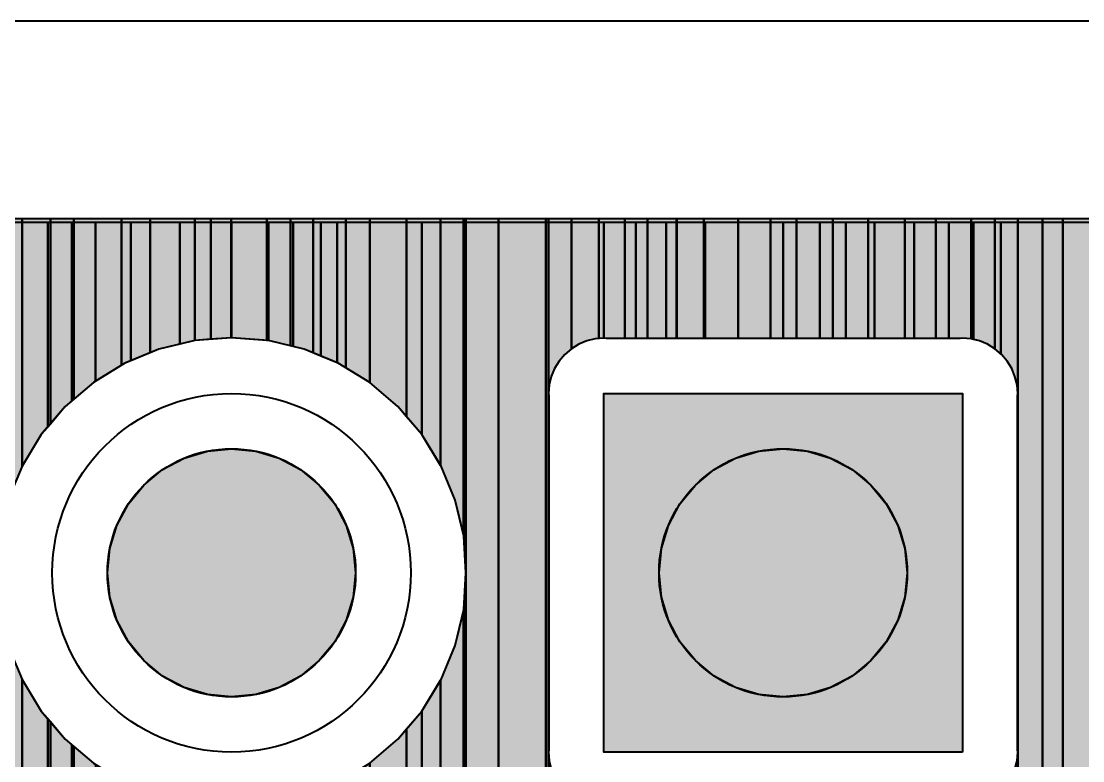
# Model space of a CAD drawing. Header units: millimetres. Extents: x 2 to 110, y 3 to 56.
# Drawn here: x 101.465 to 106.354, y 52.493 to 55.898 of the extents above; entities that cross this region are included whole.
import ezdxf

# ---------------------------------------------------------------- set-up
doc = ezdxf.new("R2010")
doc.units = ezdxf.units.MM
for name, color, linetype in [('bottom_copper', 7, 'Continuous'), ('bottom_silk', 7, 'Continuous'), ('drill_plated', 7, 'Continuous'), ('outline', 7, 'Continuous'), ('top_copper', 7, 'Continuous'), ('top_silk', 7, 'Continuous')]:
    doc.layers.add(name, color=color, linetype=linetype)

# ---------------------------------------------------------------- blocks, each defined once
blk = doc.blocks.new('Block2303')
at = {"layer": 'bottom_copper', "lineweight": 40}
for points in [[(0, 50.8995), (-0.1694, 50.8995), (-0.1694, 51.435), (0, 51.435), (0, 50.8995)], [(0.1196, 50.8995), (0, 50.8995), (0, 51.435), (0.1196, 51.435), (0.1196, 50.8995)], [(0.2513, 50.8995), (0.1196, 50.8995), (0.1196, 51.435), (0.2513, 51.435), (0.2513, 50.8995)], [(0.4342, 50.8995), (0.2513, 50.8995), (0.2513, 51.435), (0.4342, 51.435), (0.4342, 50.8995)], [(0.5941, 50.8995), (0.4342, 50.8995), (0.4342, 51.435), (0.5941, 51.435), (0.5941, 50.8995)], [(0.7066, 50.8946), (0.696, 50.8971), (0.6561, 50.9003), (0.6461, 50.8995), (0.5941, 50.8995), (0.5941, 51.435), (0.7066, 51.435), (0.7066, 50.8946)], [(0.8336, 50.828), (0.8059, 50.8516), (0.7718, 50.8725), (0.7348, 50.8878), (0.7066, 50.8946), (0.7066, 51.435), (0.8336, 51.435), (0.8336, 50.828)], [(0.9109, 50.6455), (0.9078, 50.6853), (0.8984, 50.7242), (0.8831, 50.7612), (0.8622, 50.7953), (0.8363, 50.8257), (0.8336, 50.828), (0.8336, 51.435), (0.9109, 51.435), (0.9109, 50.6455)], [(1.0254, 44.2264), (0.9853, 44.3232), (0.9109, 44.4446), (0.9109, 51.435), (1.0254, 51.435), (1.0254, 44.2264)], [(1.1189, 43.7506), (1.1073, 43.9479), (1.0611, 44.1403), (1.0254, 44.2264), (1.0254, 51.435), (1.1189, 51.435), (1.1189, 43.7506)], [(1.4148, 0), (1.1189, 0), (1.1189, 51.435), (1.4148, 51.435), (1.4148, 0)], [(0.9109, 48.9945), (0.9101, 49.0045), (0.9101, 50.6355), (0.9109, 50.6455), (0.9109, 48.9945)], [(0.9109, 44.4446), (0.8819, 44.4919), (0.8336, 44.5485), (0.8336, 48.812), (0.8363, 48.8143), (0.8622, 48.8447), (0.8831, 48.8788), (0.8984, 48.9158), (0.9077, 48.9546), (0.9109, 48.9945), (0.9109, 44.4446)]]:
    blk.add_hatch(color=7, dxfattribs=at).paths.add_polyline_path(points, flags=0)
at = {"layer": 'bottom_copper', "color": 7, "lineweight": 40}
for points in [[(0, 50.8995), (-0.1694, 50.8995), (-0.1694, 51.435), (0, 51.435), (0, 50.8995)], [(0.1196, 50.8995), (0, 50.8995), (0, 51.435), (0.1196, 51.435), (0.1196, 50.8995)], [(0.2513, 50.8995), (0.1196, 50.8995), (0.1196, 51.435), (0.2513, 51.435), (0.2513, 50.8995)], [(0.4342, 50.8995), (0.2513, 50.8995), (0.2513, 51.435), (0.4342, 51.435), (0.4342, 50.8995)], [(0.5941, 50.8995), (0.4342, 50.8995), (0.4342, 51.435), (0.5941, 51.435), (0.5941, 50.8995)], [(0.7066, 50.8946), (0.696, 50.8971), (0.6561, 50.9003), (0.6461, 50.8995), (0.5941, 50.8995), (0.5941, 51.435), (0.7066, 51.435), (0.7066, 50.8946)], [(0.8336, 50.828), (0.8059, 50.8516), (0.7718, 50.8725), (0.7348, 50.8878), (0.7066, 50.8946), (0.7066, 51.435), (0.8336, 51.435), (0.8336, 50.828)], [(0.9109, 50.6455), (0.9078, 50.6853), (0.8984, 50.7242), (0.8831, 50.7612), (0.8622, 50.7953), (0.8363, 50.8257), (0.8336, 50.828), (0.8336, 51.435), (0.9109, 51.435), (0.9109, 50.6455)], [(1.0254, 44.2264), (0.9853, 44.3232), (0.9109, 44.4446), (0.9109, 51.435), (1.0254, 51.435), (1.0254, 44.2264)], [(1.1189, 43.7506), (1.1073, 43.9479), (1.0611, 44.1403), (1.0254, 44.2264), (1.0254, 51.435), (1.1189, 51.435), (1.1189, 43.7506)], [(1.4148, 0), (1.1189, 0), (1.1189, 51.435), (1.4148, 51.435), (1.4148, 0)], [(0.9109, 48.9945), (0.9101, 49.0045), (0.9101, 50.6355), (0.9109, 50.6455), (0.9109, 48.9945)], [(0.9109, 44.4446), (0.8819, 44.4919), (0.8336, 44.5485), (0.8336, 48.812), (0.8363, 48.8143), (0.8622, 48.8447), (0.8831, 48.8788), (0.8984, 48.9158), (0.9077, 48.9546), (0.9109, 48.9945), (0.9109, 44.4446)]]:
    blk.add_lwpolyline(points, close=True, dxfattribs=at)
blk = doc.blocks.new('Block4600')
at = {"layer": 'bottom_copper', "lineweight": 40}
for points in [[(0, 4.2403), (-0.1449, 4.3291), (-0.1497, 4.3311), (-0.1497, 4.9793), (0, 4.9793), (0, 4.2403)], [(0.2395, 4.0008), (0.1292, 4.13), (0, 4.2403), (0, 4.9793), (0.2395, 4.9793), (0.2395, 4.0008)], [(0.433, 3.5337), (0.3933, 3.6989), (0.3283, 3.8559), (0.2395, 4.0008), (0.2395, 4.9793), (0.433, 4.9793), (0.433, 3.5337)], [(0.443, 3.3643), (0.433, 3.5337), (0.433, 4.9793), (0.443, 4.9793), (0.443, 3.3643)], [(0.8232, 0), (0.443, 0), (0.443, 4.9793), (0.8232, 4.9793), (0.8232, 0)], [(0.9282, 4.3959), (0.8978, 4.37), (0.8719, 4.3396), (0.851, 4.3055), (0.8357, 4.2685), (0.8264, 4.2297), (0.8232, 4.1898), (0.8232, 4.9793), (0.9282, 4.9793), (0.9282, 4.3959)], [(1.078, 4.4446), (1.0382, 4.4415), (0.9993, 4.4321), (0.9623, 4.4168), (0.9282, 4.3959), (0.9282, 4.9793), (1.078, 4.9793), (1.078, 4.4446)], [(1.2251, 4.4438), (1.088, 4.4438), (1.078, 4.4446), (1.078, 4.9793), (1.2251, 4.9793), (1.2251, 4.4438)], [(1.3654, 4.4438), (1.2251, 4.4438), (1.2251, 4.9793), (1.3654, 4.9793), (1.3654, 4.4438)], [(1.5448, 4.4438), (1.3654, 4.4438), (1.3654, 4.9793), (1.5448, 4.9793), (1.5448, 4.4438)], [(1.9035, 4.4438), (1.5448, 4.4438), (1.5448, 4.9793), (1.9035, 4.9793), (1.9035, 4.4438)], [(0.824, 2.5488), (0.8232, 2.5388), (0.8232, 4.1898), (0.824, 4.1798), (0.824, 2.5488)], [(0.443, 0), (0.433, 0), (0.433, 3.1949), (0.443, 3.3643), (0.443, 0)], [(0.433, 0), (0.2395, 0), (0.2395, 2.7278), (0.3283, 2.8727), (0.3933, 3.0297), (0.433, 3.1949), (0.433, 0)], [(0.2395, 0), (0, 0), (0, 2.4883), (0.1292, 2.5986), (0.2395, 2.7278), (0.2395, 0)], [(0.8264, 0), (0.8232, 0), (0.8232, 2.5388), (0.8264, 2.499), (0.8264, 0)], [(0.9623, 0), (0.8264, 0), (0.8264, 2.4989), (0.8357, 2.4601), (0.851, 2.4231), (0.8719, 2.389), (0.8978, 2.3586), (0.9282, 2.3327), (0.9623, 2.3118), (0.9623, 0)], [(0, 0), (-0.1002, 0), (-0.1102, 0.0008), (-0.1497, -0.0023), (-0.1497, 2.3975), (-0.1449, 2.3995), (0, 2.4883), (0, 0)], [(1.1752, 0), (0.9623, 0), (0.9623, 2.3118), (0.9993, 2.2965), (1.0381, 2.2872), (1.078, 2.284), (1.088, 2.2848), (1.1752, 2.2848), (1.1752, 0)], [(1.3009, -0.027), (1.2639, -0.0117), (1.2251, -0.0024), (1.1852, 0.0008), (1.1752, 0), (1.1752, 2.2848), (1.3009, 2.2848), (1.3009, -0.027)], [(1.4368, -0.2141), (1.4275, -0.1753), (1.4122, -0.1383), (1.3913, -0.1042), (1.3654, -0.0738), (1.335, -0.0479), (1.3009, -0.027), (1.3009, 2.2848), (1.4368, 2.2848), (1.4368, -0.2141)], [(1.44, -0.254), (1.4369, -0.2142), (1.4368, 2.2848), (1.44, 2.2848), (1.44, -0.254)], [(1.7372, -1.4594), (1.5448, -1.5056), (1.44, -1.5491), (1.44, 2.2848), (1.7372, 2.2848), (1.7372, -1.4594)], [(1.9035, -1.4464), (1.7372, -1.4594), (1.7372, 2.2848), (1.9035, 2.2848), (1.9035, -1.4464)], [(1.44, -1.5491), (1.4392, -1.5394), (1.4392, -0.264), (1.44, -0.254), (1.44, -1.5491)]]:
    blk.add_hatch(color=7, dxfattribs=at).paths.add_polyline_path(points, flags=0)
at = {"layer": 'bottom_copper', "color": 7, "lineweight": 40}
for points in [[(0, 4.2403), (-0.1449, 4.3291), (-0.1497, 4.3311), (-0.1497, 4.9793), (0, 4.9793), (0, 4.2403)], [(0.2395, 4.0008), (0.1292, 4.13), (0, 4.2403), (0, 4.9793), (0.2395, 4.9793), (0.2395, 4.0008)], [(0.433, 3.5337), (0.3933, 3.6989), (0.3283, 3.8559), (0.2395, 4.0008), (0.2395, 4.9793), (0.433, 4.9793), (0.433, 3.5337)], [(0.443, 3.3643), (0.433, 3.5337), (0.433, 4.9793), (0.443, 4.9793), (0.443, 3.3643)], [(0.8232, 0), (0.443, 0), (0.443, 4.9793), (0.8232, 4.9793), (0.8232, 0)], [(0.9282, 4.3959), (0.8978, 4.37), (0.8719, 4.3396), (0.851, 4.3055), (0.8357, 4.2685), (0.8264, 4.2297), (0.8232, 4.1898), (0.8232, 4.9793), (0.9282, 4.9793), (0.9282, 4.3959)], [(1.078, 4.4446), (1.0382, 4.4415), (0.9993, 4.4321), (0.9623, 4.4168), (0.9282, 4.3959), (0.9282, 4.9793), (1.078, 4.9793), (1.078, 4.4446)], [(1.2251, 4.4438), (1.088, 4.4438), (1.078, 4.4446), (1.078, 4.9793), (1.2251, 4.9793), (1.2251, 4.4438)], [(1.3654, 4.4438), (1.2251, 4.4438), (1.2251, 4.9793), (1.3654, 4.9793), (1.3654, 4.4438)], [(1.5448, 4.4438), (1.3654, 4.4438), (1.3654, 4.9793), (1.5448, 4.9793), (1.5448, 4.4438)], [(1.9035, 4.4438), (1.5448, 4.4438), (1.5448, 4.9793), (1.9035, 4.9793), (1.9035, 4.4438)], [(0.824, 2.5488), (0.8232, 2.5388), (0.8232, 4.1898), (0.824, 4.1798), (0.824, 2.5488)], [(0.443, 0), (0.433, 0), (0.433, 3.1949), (0.443, 3.3643), (0.443, 0)], [(0.433, 0), (0.2395, 0), (0.2395, 2.7278), (0.3283, 2.8727), (0.3933, 3.0297), (0.433, 3.1949), (0.433, 0)], [(0.2395, 0), (0, 0), (0, 2.4883), (0.1292, 2.5986), (0.2395, 2.7278), (0.2395, 0)], [(0.8264, 0), (0.8232, 0), (0.8232, 2.5388), (0.8264, 2.499), (0.8264, 0)], [(0.9623, 0), (0.8264, 0), (0.8264, 2.4989), (0.8357, 2.4601), (0.851, 2.4231), (0.8719, 2.389), (0.8978, 2.3586), (0.9282, 2.3327), (0.9623, 2.3118), (0.9623, 0)], [(0, 0), (-0.1002, 0), (-0.1102, 0.0008), (-0.1497, -0.0023), (-0.1497, 2.3975), (-0.1449, 2.3995), (0, 2.4883), (0, 0)], [(1.1752, 0), (0.9623, 0), (0.9623, 2.3118), (0.9993, 2.2965), (1.0381, 2.2872), (1.078, 2.284), (1.088, 2.2848), (1.1752, 2.2848), (1.1752, 0)], [(1.3009, -0.027), (1.2639, -0.0117), (1.2251, -0.0024), (1.1852, 0.0008), (1.1752, 0), (1.1752, 2.2848), (1.3009, 2.2848), (1.3009, -0.027)], [(1.4368, -0.2141), (1.4275, -0.1753), (1.4122, -0.1383), (1.3913, -0.1042), (1.3654, -0.0738), (1.335, -0.0479), (1.3009, -0.027), (1.3009, 2.2848), (1.4368, 2.2848), (1.4368, -0.2141)], [(1.44, -0.254), (1.4369, -0.2142), (1.4368, 2.2848), (1.44, 2.2848), (1.44, -0.254)], [(1.7372, -1.4594), (1.5448, -1.5056), (1.44, -1.5491), (1.44, 2.2848), (1.7372, 2.2848), (1.7372, -1.4594)], [(1.9035, -1.4464), (1.7372, -1.4594), (1.7372, 2.2848), (1.9035, 2.2848), (1.9035, -1.4464)], [(1.44, -1.5491), (1.4392, -1.5394), (1.4392, -0.264), (1.44, -0.254), (1.44, -1.5491)]]:
    blk.add_lwpolyline(points, close=True, dxfattribs=at)
blk = doc.blocks.new('Block8480')
at = {"layer": 'bottom_copper', "lineweight": 40}
for points in [[(1.5297, 10.6506), (1.4647, 10.4936), (1.425, 10.3284), (1.4117, 10.159), (1.4117, 11.774), (1.5297, 11.774), (1.5297, 10.6506)], [(1.6485, 10.8306), (1.6185, 10.7955), (1.5297, 10.6506), (1.5297, 11.774), (1.6485, 11.774), (1.6485, 10.8306)], [(1.7589, 10.9504), (1.7288, 10.9247), (1.6485, 10.8306), (1.6485, 11.774), (1.7589, 11.774), (1.7589, 10.9504)], [(1.8687, 11.0416), (1.858, 11.035), (1.7589, 10.9504), (1.7589, 11.774), (1.8687, 11.774), (1.8687, 11.0416)], [(2.0302, 11.1351), (2.0029, 11.1238), (1.8687, 11.0416), (1.8687, 11.774), (2.0302, 11.774), (2.0302, 11.1351)], [(2.257, 11.2121), (2.1599, 11.1888), (2.0302, 11.1351), (2.0302, 11.774), (2.257, 11.774), (2.257, 11.2121)], [(2.4945, 11.2418), (2.3251, 11.2285), (2.257, 11.2121), (2.257, 11.774), (2.4945, 11.774), (2.4945, 11.2418)], [(2.6639, 11.2285), (2.4945, 11.2418), (2.4945, 11.774), (2.6639, 11.774), (2.6639, 11.2285)], [(2.7785, 11.201), (2.6639, 11.2285), (2.6639, 11.774), (2.7785, 11.774), (2.7785, 11.201)], [(2.9051, 11.1573), (2.8291, 11.1888), (2.7785, 11.201), (2.7785, 11.774), (2.9051, 11.774), (2.9051, 11.1573)], [(2.9809, 11.126), (2.9051, 11.1573), (2.9051, 11.774), (2.9809, 11.774), (2.981, 11.1259)], [(2.981, 11.1259), (2.981, 11.774), (2.9813, 11.1258)], [(1.5297, 6.7028), (1.4117, 6.7517), (1.4117, 10.159), (1.425, 9.9896), (1.4647, 9.8244), (1.5297, 9.6674), (1.5297, 6.7028)], [(1.6485, 6.6318), (1.5391, 6.6989), (1.5297, 6.7028), (1.5297, 9.6674), (1.6185, 9.5225), (1.6485, 9.4874), (1.6485, 6.6318)], [(1.7589, 6.5404), (1.6601, 6.6247), (1.6485, 6.6318), (1.6485, 9.4874), (1.7288, 9.3933), (1.7589, 9.3676), (1.7589, 6.5404)], [(1.8687, 6.4107), (1.8602, 6.4246), (1.7681, 6.5326), (1.7589, 6.5404), (1.7589, 9.3676), (1.858, 9.283), (1.8687, 9.2764), (1.8687, 6.4107)]]:
    blk.add_hatch(color=7, dxfattribs=at).paths.add_polyline_path(points, flags=0)
at = {"layer": 'bottom_copper', "color": 7, "lineweight": 40}
for points in [[(1.5297, 10.6506), (1.4647, 10.4936), (1.425, 10.3284), (1.4117, 10.159), (1.4117, 11.774), (1.5297, 11.774), (1.5297, 10.6506)], [(1.6485, 10.8306), (1.6185, 10.7955), (1.5297, 10.6506), (1.5297, 11.774), (1.6485, 11.774), (1.6485, 10.8306)], [(1.7589, 10.9504), (1.7288, 10.9247), (1.6485, 10.8306), (1.6485, 11.774), (1.7589, 11.774), (1.7589, 10.9504)], [(1.8687, 11.0416), (1.858, 11.035), (1.7589, 10.9504), (1.7589, 11.774), (1.8687, 11.774), (1.8687, 11.0416)], [(2.0302, 11.1351), (2.0029, 11.1238), (1.8687, 11.0416), (1.8687, 11.774), (2.0302, 11.774), (2.0302, 11.1351)], [(2.257, 11.2121), (2.1599, 11.1888), (2.0302, 11.1351), (2.0302, 11.774), (2.257, 11.774), (2.257, 11.2121)], [(2.4945, 11.2418), (2.3251, 11.2285), (2.257, 11.2121), (2.257, 11.774), (2.4945, 11.774), (2.4945, 11.2418)], [(2.6639, 11.2285), (2.4945, 11.2418), (2.4945, 11.774), (2.6639, 11.774), (2.6639, 11.2285)], [(2.7785, 11.201), (2.6639, 11.2285), (2.6639, 11.774), (2.7785, 11.774), (2.7785, 11.201)], [(2.9051, 11.1573), (2.8291, 11.1888), (2.7785, 11.201), (2.7785, 11.774), (2.9051, 11.774), (2.9051, 11.1573)], [(2.9809, 11.126), (2.9051, 11.1573), (2.9051, 11.774), (2.9809, 11.774), (2.981, 11.1259)], [(2.981, 11.1259), (2.981, 11.774), (2.9813, 11.1258)], [(1.5297, 6.7028), (1.4117, 6.7517), (1.4117, 10.159), (1.425, 9.9896), (1.4647, 9.8244), (1.5297, 9.6674), (1.5297, 6.7028)], [(1.6485, 6.6318), (1.5391, 6.6989), (1.5297, 6.7028), (1.5297, 9.6674), (1.6185, 9.5225), (1.6485, 9.4874), (1.6485, 6.6318)], [(1.7589, 6.5404), (1.6601, 6.6247), (1.6485, 6.6318), (1.6485, 9.4874), (1.7288, 9.3933), (1.7589, 9.3676), (1.7589, 6.5404)], [(1.8687, 6.4107), (1.8602, 6.4246), (1.7681, 6.5326), (1.7589, 6.5404), (1.7589, 9.3676), (1.858, 9.283), (1.8687, 9.2764), (1.8687, 6.4107)]]:
    blk.add_lwpolyline(points, close=True, dxfattribs=at)
blk = doc.blocks.new('Block64816')
at = {"layer": 'top_copper', "lineweight": 40}
for points in [[(0, 22.9747), (-0.1255, 22.9747), (-0.1255, 23.5262), (0, 23.5262), (0, 22.9747)], [(0.157, 22.9747), (0, 22.9747), (0, 23.5262), (0.157, 23.5262), (0.157, 22.9747)], [(0.3066, 22.9747), (0.157, 22.9747), (0.157, 23.5262), (0.3066, 23.5262), (0.3066, 22.9747)], [(0.4262, 22.9747), (0.3066, 22.9747), (0.3066, 23.5262), (0.4262, 23.5262), (0.4262, 22.9747)], [(0.5929, 22.9747), (0.4262, 22.9747), (0.4262, 23.5262), (0.5929, 23.5262), (0.5929, 22.9747)], [(0.7559, 22.9747), (0.5929, 22.9747), (0.5929, 23.5262), (0.7559, 23.5262), (0.7559, 22.9747)], [(0.925, 22.9747), (0.7559, 22.9747), (0.7559, 23.5262), (0.925, 23.5262), (0.925, 22.9747)], [(1.0686, 22.9747), (0.925, 22.9747), (0.925, 23.5262), (1.0686, 23.5262), (1.0686, 22.9747)], [(1.2299, 22.9723), (1.1901, 22.9755), (1.1801, 22.9747), (1.0686, 22.9747), (1.0686, 23.5262), (1.2299, 23.5262), (1.2299, 22.9723)], [(1.3399, 22.9268), (1.3058, 22.9477), (1.2688, 22.963), (1.23, 22.9723), (1.2299, 23.5262), (1.3399, 23.5262), (1.3399, 22.9268)], [(1.4449, 22.7207), (1.4418, 22.7605), (1.4324, 22.7994), (1.4171, 22.8364), (1.3962, 22.8705), (1.3703, 22.9009), (1.3399, 22.9268), (1.3399, 23.5262), (1.4449, 23.5262), (1.4449, 22.7207)], [(1.5594, 16.3016), (1.5193, 16.3984), (1.4449, 16.5198), (1.4449, 23.5262), (1.5594, 23.5262), (1.5594, 16.3016)], [(1.6529, 15.8258), (1.6413, 16.0231), (1.5951, 16.2155), (1.5594, 16.3016), (1.5594, 23.5262), (1.6529, 23.5262), (1.6529, 15.8258)], [(1.9488, -1.5088), (1.6529, -1.8047), (1.6529, 23.5262), (1.9488, 23.5262), (1.9488, -1.5088)], [(1.4449, 21.0697), (1.4441, 21.0797), (1.4441, 22.7107), (1.4449, 22.7207), (1.4449, 21.0697)], [(1.4449, 16.5198), (1.4159, 16.5671), (1.3399, 16.6561), (1.3399, 20.8636), (1.3703, 20.8895), (1.3962, 20.9199), (1.4171, 20.954), (1.4324, 20.991), (1.4417, 21.0298), (1.4449, 21.0697), (1.4449, 16.5198)]]:
    blk.add_hatch(color=7, dxfattribs=at).paths.add_polyline_path(points, flags=0)
at = {"layer": 'top_copper', "color": 7, "lineweight": 40}
for points in [[(0, 22.9747), (-0.1255, 22.9747), (-0.1255, 23.5262), (0, 23.5262), (0, 22.9747)], [(0.157, 22.9747), (0, 22.9747), (0, 23.5262), (0.157, 23.5262), (0.157, 22.9747)], [(0.3066, 22.9747), (0.157, 22.9747), (0.157, 23.5262), (0.3066, 23.5262), (0.3066, 22.9747)], [(0.4262, 22.9747), (0.3066, 22.9747), (0.3066, 23.5262), (0.4262, 23.5262), (0.4262, 22.9747)], [(0.5929, 22.9747), (0.4262, 22.9747), (0.4262, 23.5262), (0.5929, 23.5262), (0.5929, 22.9747)], [(0.7559, 22.9747), (0.5929, 22.9747), (0.5929, 23.5262), (0.7559, 23.5262), (0.7559, 22.9747)], [(0.925, 22.9747), (0.7559, 22.9747), (0.7559, 23.5262), (0.925, 23.5262), (0.925, 22.9747)], [(1.0686, 22.9747), (0.925, 22.9747), (0.925, 23.5262), (1.0686, 23.5262), (1.0686, 22.9747)], [(1.2299, 22.9723), (1.1901, 22.9755), (1.1801, 22.9747), (1.0686, 22.9747), (1.0686, 23.5262), (1.2299, 23.5262), (1.2299, 22.9723)], [(1.3399, 22.9268), (1.3058, 22.9477), (1.2688, 22.963), (1.23, 22.9723), (1.2299, 23.5262), (1.3399, 23.5262), (1.3399, 22.9268)], [(1.4449, 22.7207), (1.4418, 22.7605), (1.4324, 22.7994), (1.4171, 22.8364), (1.3962, 22.8705), (1.3703, 22.9009), (1.3399, 22.9268), (1.3399, 23.5262), (1.4449, 23.5262), (1.4449, 22.7207)], [(1.5594, 16.3016), (1.5193, 16.3984), (1.4449, 16.5198), (1.4449, 23.5262), (1.5594, 23.5262), (1.5594, 16.3016)], [(1.6529, 15.8258), (1.6413, 16.0231), (1.5951, 16.2155), (1.5594, 16.3016), (1.5594, 23.5262), (1.6529, 23.5262), (1.6529, 15.8258)], [(1.9488, -1.5088), (1.6529, -1.8047), (1.6529, 23.5262), (1.9488, 23.5262), (1.9488, -1.5088)], [(1.4449, 21.0697), (1.4441, 21.0797), (1.4441, 22.7107), (1.4449, 22.7207), (1.4449, 21.0697)], [(1.4449, 16.5198), (1.4159, 16.5671), (1.3399, 16.6561), (1.3399, 20.8636), (1.3703, 20.8895), (1.3962, 20.9199), (1.4171, 20.954), (1.4324, 20.991), (1.4417, 21.0298), (1.4449, 21.0697), (1.4449, 16.5198)]]:
    blk.add_lwpolyline(points, close=True, dxfattribs=at)
blk = doc.blocks.new('Block81696')
at = {"layer": 'top_copper', "lineweight": 40}
for points in [[(0, 14.848), (-0.1628, 14.8608), (-0.1645, 14.8607), (-0.1645, 15.409), (0, 15.409), (0, 14.848)], [(0.1087, 14.823), (0.0066, 14.8475), (0, 14.848), (0, 15.409), (0.1087, 15.409), (0.1087, 14.823)], [(0.2137, 14.7905), (0.1718, 14.8078), (0.1087, 14.823), (0.1087, 15.409), (0.2137, 15.409), (0.2137, 14.7905)], [(0.3635, 14.7215), (0.3288, 14.7428), (0.2137, 14.7905), (0.2137, 15.409), (0.3635, 15.409), (0.3635, 14.7215)], [(0.4737, 14.654), (0.3635, 14.7215), (0.3635, 15.409), (0.4737, 15.409), (0.4737, 14.654)], [(0.6429, 14.4968), (0.6029, 14.5437), (0.4737, 14.654), (0.4737, 15.409), (0.6429, 15.409), (0.6429, 14.4968)], [(0.8, 14.2729), (0.7132, 14.4145), (0.6429, 14.4968), (0.6429, 15.409), (0.8, 15.409), (0.8, 14.2729)], [(0.9047, 13.9557), (0.867, 14.1126), (0.802, 14.2696), (0.8, 14.2729), (0.8, 15.409), (0.9047, 15.409), (0.9047, 13.9557)], [(0.9167, 13.778), (0.9067, 13.9474), (0.9047, 13.9557), (0.9047, 15.409), (0.9167, 15.409), (0.9167, 13.778)], [(1.067, 10.4137), (0.9167, 10.4137), (0.9167, 15.409), (1.067, 15.409), (1.067, 10.4137)], [(1.2845, 10.4137), (1.067, 10.4137), (1.067, 15.409), (1.2845, 15.409), (1.2845, 10.4137)], [(1.2969, 10.4137), (1.2845, 10.4137), (1.2845, 15.409), (1.2969, 15.409), (1.2969, 10.4137)], [(1.4019, 14.8096), (1.3715, 14.7837), (1.3456, 14.7533), (1.3247, 14.7192), (1.3094, 14.6822), (1.3001, 14.6434), (1.2969, 14.6035), (1.2969, 15.409), (1.4019, 15.409), (1.4019, 14.8096)], [(1.528, 14.8565), (1.5119, 14.8552), (1.473, 14.8458), (1.436, 14.8305), (1.4019, 14.8096), (1.4019, 15.409), (1.528, 15.409), (1.528, 14.8565)], [(1.6489, 14.8575), (1.5617, 14.8575), (1.5517, 14.8583), (1.528, 14.8565), (1.528, 15.409), (1.6489, 15.409), (1.6489, 14.8575)], [(1.7525, 14.8575), (1.6489, 14.8575), (1.6489, 15.409), (1.7525, 15.409), (1.7525, 14.8575)], [(1.8859, 14.8575), (1.7525, 14.8575), (1.7525, 15.409), (1.8859, 15.409), (1.8859, 14.8575)], [(1.8871, 14.8575), (1.8859, 14.8575), (1.8859, 15.409), (1.8871, 15.409), (1.8871, 14.8575)], [(1.2977, 12.9625), (1.2969, 12.9525), (1.2969, 14.6035), (1.2977, 14.5935), (1.2977, 12.9625)], [(0.9167, 10.4137), (0.9047, 10.4137), (0.9047, 13.6003), (0.9067, 13.6086), (0.9167, 13.778), (0.9167, 10.4137)], [(0.9047, 10.4137), (0.8, 10.4137), (0.8, 13.2831), (0.802, 13.2864), (0.867, 13.4434), (0.9047, 13.6003), (0.9047, 10.4137)], [(0.8, 10.4137), (0.6429, 10.4137), (0.6429, 13.0592), (0.7132, 13.1415), (0.8, 13.2831), (0.8, 10.4137)], [(0.6429, 10.4137), (0.4737, 10.4137), (0.4737, 12.902), (0.6029, 13.0123), (0.6429, 13.0592), (0.6429, 10.4137)], [(1.3001, 10.4137), (1.2969, 10.4137), (1.2969, 12.9525), (1.3001, 12.9127), (1.3001, 10.4137)], [(1.4228, 10.4137), (1.3001, 10.4137), (1.3001, 12.9126), (1.3094, 12.8738), (1.3247, 12.8368), (1.3456, 12.8027), (1.3715, 12.7723), (1.4019, 12.7464), (1.4228, 12.7336), (1.4228, 10.4137)]]:
    blk.add_hatch(color=7, dxfattribs=at).paths.add_polyline_path(points, flags=0)
at = {"layer": 'top_copper', "color": 7, "lineweight": 40}
for points in [[(0, 14.848), (-0.1628, 14.8608), (-0.1645, 14.8607), (-0.1645, 15.409), (0, 15.409), (0, 14.848)], [(0.1087, 14.823), (0.0066, 14.8475), (0, 14.848), (0, 15.409), (0.1087, 15.409), (0.1087, 14.823)], [(0.2137, 14.7905), (0.1718, 14.8078), (0.1087, 14.823), (0.1087, 15.409), (0.2137, 15.409), (0.2137, 14.7905)], [(0.3635, 14.7215), (0.3288, 14.7428), (0.2137, 14.7905), (0.2137, 15.409), (0.3635, 15.409), (0.3635, 14.7215)], [(0.4737, 14.654), (0.3635, 14.7215), (0.3635, 15.409), (0.4737, 15.409), (0.4737, 14.654)], [(0.6429, 14.4968), (0.6029, 14.5437), (0.4737, 14.654), (0.4737, 15.409), (0.6429, 15.409), (0.6429, 14.4968)], [(0.8, 14.2729), (0.7132, 14.4145), (0.6429, 14.4968), (0.6429, 15.409), (0.8, 15.409), (0.8, 14.2729)], [(0.9047, 13.9557), (0.867, 14.1126), (0.802, 14.2696), (0.8, 14.2729), (0.8, 15.409), (0.9047, 15.409), (0.9047, 13.9557)], [(0.9167, 13.778), (0.9067, 13.9474), (0.9047, 13.9557), (0.9047, 15.409), (0.9167, 15.409), (0.9167, 13.778)], [(1.067, 10.4137), (0.9167, 10.4137), (0.9167, 15.409), (1.067, 15.409), (1.067, 10.4137)], [(1.2845, 10.4137), (1.067, 10.4137), (1.067, 15.409), (1.2845, 15.409), (1.2845, 10.4137)], [(1.2969, 10.4137), (1.2845, 10.4137), (1.2845, 15.409), (1.2969, 15.409), (1.2969, 10.4137)], [(1.4019, 14.8096), (1.3715, 14.7837), (1.3456, 14.7533), (1.3247, 14.7192), (1.3094, 14.6822), (1.3001, 14.6434), (1.2969, 14.6035), (1.2969, 15.409), (1.4019, 15.409), (1.4019, 14.8096)], [(1.528, 14.8565), (1.5119, 14.8552), (1.473, 14.8458), (1.436, 14.8305), (1.4019, 14.8096), (1.4019, 15.409), (1.528, 15.409), (1.528, 14.8565)], [(1.6489, 14.8575), (1.5617, 14.8575), (1.5517, 14.8583), (1.528, 14.8565), (1.528, 15.409), (1.6489, 15.409), (1.6489, 14.8575)], [(1.7525, 14.8575), (1.6489, 14.8575), (1.6489, 15.409), (1.7525, 15.409), (1.7525, 14.8575)], [(1.8859, 14.8575), (1.7525, 14.8575), (1.7525, 15.409), (1.8859, 15.409), (1.8859, 14.8575)], [(1.8871, 14.8575), (1.8859, 14.8575), (1.8859, 15.409), (1.8871, 15.409), (1.8871, 14.8575)], [(1.2977, 12.9625), (1.2969, 12.9525), (1.2969, 14.6035), (1.2977, 14.5935), (1.2977, 12.9625)], [(0.9167, 10.4137), (0.9047, 10.4137), (0.9047, 13.6003), (0.9067, 13.6086), (0.9167, 13.778), (0.9167, 10.4137)], [(0.9047, 10.4137), (0.8, 10.4137), (0.8, 13.2831), (0.802, 13.2864), (0.867, 13.4434), (0.9047, 13.6003), (0.9047, 10.4137)], [(0.8, 10.4137), (0.6429, 10.4137), (0.6429, 13.0592), (0.7132, 13.1415), (0.8, 13.2831), (0.8, 10.4137)], [(0.6429, 10.4137), (0.4737, 10.4137), (0.4737, 12.902), (0.6029, 13.0123), (0.6429, 13.0592), (0.6429, 10.4137)], [(1.3001, 10.4137), (1.2969, 10.4137), (1.2969, 12.9525), (1.3001, 12.9127), (1.3001, 10.4137)], [(1.4228, 10.4137), (1.3001, 10.4137), (1.3001, 12.9126), (1.3094, 12.8738), (1.3247, 12.8368), (1.3456, 12.8027), (1.3715, 12.7723), (1.4019, 12.7464), (1.4228, 12.7336), (1.4228, 10.4137)]]:
    blk.add_lwpolyline(points, close=True, dxfattribs=at)
blk = doc.blocks.new('Block82515')
at = {"layer": 'top_copper', "lineweight": 40}
for points in [[(1.4058, 6.434), (1.3408, 6.277), (1.3011, 6.1118), (1.2878, 5.9424), (1.2878, 7.5734), (1.4058, 7.5734), (1.4058, 6.434)], [(1.5362, 6.6276), (1.4946, 6.5789), (1.4058, 6.434), (1.4058, 7.5734), (1.5362, 7.5734), (1.5362, 6.6276)], [(1.6442, 6.7417), (1.6049, 6.7081), (1.5362, 6.6276), (1.5362, 7.5734), (1.6442, 7.5734), (1.6442, 6.7417)], [(1.864, 6.898), (1.7341, 6.8184), (1.6442, 6.7417), (1.6442, 7.5734), (1.864, 7.5734), (1.864, 6.898)], [(1.9951, 6.9553), (1.879, 6.9072), (1.864, 6.898), (1.864, 7.5734), (1.9951, 7.5734), (1.9951, 6.9553)], [(2.2012, 7.0119), (2.036, 6.9722), (1.9951, 6.9553), (1.9951, 7.5734), (2.2012, 7.5734), (2.2012, 7.0119)], [(2.2746, 7.0177), (2.2012, 7.0119), (2.2012, 7.5734), (2.2746, 7.5734), (2.2746, 7.0177)], [(2.3689, 7.0251), (2.2746, 7.0177), (2.2746, 7.5734), (2.3689, 7.5734), (2.3689, 7.0251)], [(1.4058, 2.4862), (1.2878, 2.5351), (1.2878, 5.9424), (1.3011, 5.773), (1.3408, 5.6078), (1.4058, 5.4508), (1.4058, 2.4862)], [(1.5362, 2.4081), (1.4152, 2.4823), (1.4058, 2.4862), (1.4058, 5.4508), (1.4946, 5.3059), (1.5362, 5.2572), (1.5362, 2.4081)], [(1.6442, 2.316), (1.5362, 2.4081), (1.5362, 5.2572), (1.6049, 5.1767), (1.6442, 5.1432), (1.6442, 2.316)], [(1.864, 1.9578), (1.8105, 2.087), (1.7363, 2.208), (1.6442, 2.316), (1.6442, 5.1432), (1.7341, 5.0664), (1.864, 4.9868), (1.864, 1.9578)]]:
    blk.add_hatch(color=7, dxfattribs=at).paths.add_polyline_path(points, flags=0)
at = {"layer": 'top_copper', "color": 7, "lineweight": 40}
for points in [[(1.4058, 6.434), (1.3408, 6.277), (1.3011, 6.1118), (1.2878, 5.9424), (1.2878, 7.5734), (1.4058, 7.5734), (1.4058, 6.434)], [(1.5362, 6.6276), (1.4946, 6.5789), (1.4058, 6.434), (1.4058, 7.5734), (1.5362, 7.5734), (1.5362, 6.6276)], [(1.6442, 6.7417), (1.6049, 6.7081), (1.5362, 6.6276), (1.5362, 7.5734), (1.6442, 7.5734), (1.6442, 6.7417)], [(1.864, 6.898), (1.7341, 6.8184), (1.6442, 6.7417), (1.6442, 7.5734), (1.864, 7.5734), (1.864, 6.898)], [(1.9951, 6.9553), (1.879, 6.9072), (1.864, 6.898), (1.864, 7.5734), (1.9951, 7.5734), (1.9951, 6.9553)], [(2.2012, 7.0119), (2.036, 6.9722), (1.9951, 6.9553), (1.9951, 7.5734), (2.2012, 7.5734), (2.2012, 7.0119)], [(2.2746, 7.0177), (2.2012, 7.0119), (2.2012, 7.5734), (2.2746, 7.5734), (2.2746, 7.0177)], [(2.3689, 7.0251), (2.2746, 7.0177), (2.2746, 7.5734), (2.3689, 7.5734), (2.3689, 7.0251)], [(1.4058, 2.4862), (1.2878, 2.5351), (1.2878, 5.9424), (1.3011, 5.773), (1.3408, 5.6078), (1.4058, 5.4508), (1.4058, 2.4862)], [(1.5362, 2.4081), (1.4152, 2.4823), (1.4058, 2.4862), (1.4058, 5.4508), (1.4946, 5.3059), (1.5362, 5.2572), (1.5362, 2.4081)], [(1.6442, 2.316), (1.5362, 2.4081), (1.5362, 5.2572), (1.6049, 5.1767), (1.6442, 5.1432), (1.6442, 2.316)], [(1.864, 1.9578), (1.8105, 2.087), (1.7363, 2.208), (1.6442, 2.316), (1.6442, 5.1432), (1.7341, 5.0664), (1.864, 4.9868), (1.864, 1.9578)]]:
    blk.add_lwpolyline(points, close=True, dxfattribs=at)

msp = doc.modelspace()

# ---------------------------------------------------------------- hatches: boundary and pattern name
at = {"layer": 'bottom_copper', "lineweight": 40}
for points in [[(105.7995, 52.5325), (104.1485, 52.5325), (104.1485, 54.1835), (105.7995, 54.1835), (105.7995, 52.5325)], [(102.9945, 53.2465), (102.962, 53.1393), (102.9092, 53.0405), (102.8381, 52.9539), (102.7515, 52.8828), (102.6527, 52.83), (102.5455, 52.7975), (102.434, 52.7865), (102.3225, 52.7975), (102.2153, 52.83), (102.1165, 52.8828), (102.0299, 52.9539), (101.9588, 53.0405), (101.906, 53.1393), (101.8735, 53.2465), (101.8625, 53.358), (101.8735, 53.4695), (101.906, 53.5767), (101.9588, 53.6755), (102.0299, 53.7621), (102.1165, 53.8332), (102.2153, 53.886), (102.3225, 53.9185), (102.434, 53.9295), (102.5455, 53.9185), (102.6527, 53.886), (102.7515, 53.8332), (102.8381, 53.7621), (102.9092, 53.6755), (102.962, 53.5767), (102.9945, 53.4695), (103.0055, 53.358), (102.9945, 53.2465)], [(105.5345, 53.2465), (105.502, 53.1393), (105.4492, 53.0405), (105.3781, 52.9539), (105.2915, 52.8828), (105.1927, 52.83), (105.0855, 52.7975), (104.974, 52.7865), (104.8625, 52.7975), (104.7553, 52.83), (104.6565, 52.8828), (104.5699, 52.9539), (104.4988, 53.0405), (104.446, 53.1393), (104.4135, 53.2465), (104.4025, 53.358), (104.4135, 53.4695), (104.446, 53.5767), (104.4988, 53.6755), (104.5699, 53.7621), (104.6565, 53.8332), (104.7553, 53.886), (104.8625, 53.9185), (104.974, 53.9295), (105.0855, 53.9185), (105.1927, 53.886), (105.2915, 53.8332), (105.3781, 53.7621), (105.4492, 53.6755), (105.502, 53.5767), (105.5345, 53.4695), (105.5455, 53.358), (105.5345, 53.2465)]]:
    msp.add_hatch(color=7, dxfattribs=at).paths.add_polyline_path(points, flags=0)
at = {"layer": 'drill_plated', "lineweight": 40}
for points in [[(102.9945, 53.2465), (102.962, 53.1393), (102.9092, 53.0405), (102.8381, 52.9539), (102.7515, 52.8828), (102.6527, 52.83), (102.5455, 52.7975), (102.434, 52.7865), (102.3225, 52.7975), (102.2153, 52.83), (102.1165, 52.8828), (102.0299, 52.9539), (101.9588, 53.0405), (101.906, 53.1393), (101.8735, 53.2465), (101.8625, 53.358), (101.8735, 53.4695), (101.906, 53.5767), (101.9588, 53.6755), (102.0299, 53.7621), (102.1165, 53.8332), (102.2153, 53.886), (102.3225, 53.9185), (102.434, 53.9295), (102.5455, 53.9185), (102.6527, 53.886), (102.7515, 53.8332), (102.8381, 53.7621), (102.9092, 53.6755), (102.962, 53.5767), (102.9945, 53.4695), (103.0055, 53.358), (102.9945, 53.2465)], [(105.5345, 53.2465), (105.502, 53.1393), (105.4492, 53.0405), (105.3781, 52.9539), (105.2915, 52.8828), (105.1927, 52.83), (105.0855, 52.7975), (104.974, 52.7865), (104.8625, 52.7975), (104.7553, 52.83), (104.6565, 52.8828), (104.5699, 52.9539), (104.4988, 53.0405), (104.446, 53.1393), (104.4135, 53.2465), (104.4025, 53.358), (104.4135, 53.4695), (104.446, 53.5767), (104.4988, 53.6755), (104.5699, 53.7621), (104.6565, 53.8332), (104.7553, 53.886), (104.8625, 53.9185), (104.974, 53.9295), (105.0855, 53.9185), (105.1927, 53.886), (105.2915, 53.8332), (105.3781, 53.7621), (105.4492, 53.6755), (105.502, 53.5767), (105.5345, 53.4695), (105.5455, 53.358), (105.5345, 53.2465)]]:
    msp.add_hatch(color=7, dxfattribs=at).paths.add_polyline_path(points, flags=0)
at = {"layer": 'top_copper', "lineweight": 40}
for points in [[(105.7995, 52.5325), (104.1485, 52.5325), (104.1485, 54.1835), (105.7995, 54.1835), (105.7995, 52.5325)], [(102.9945, 53.2465), (102.962, 53.1393), (102.9092, 53.0405), (102.8381, 52.9539), (102.7515, 52.8828), (102.6527, 52.83), (102.5455, 52.7975), (102.434, 52.7865), (102.3225, 52.7975), (102.2153, 52.83), (102.1165, 52.8828), (102.0299, 52.9539), (101.9588, 53.0405), (101.906, 53.1393), (101.8735, 53.2465), (101.8625, 53.358), (101.8735, 53.4695), (101.906, 53.5767), (101.9588, 53.6755), (102.0299, 53.7621), (102.1165, 53.8332), (102.2153, 53.886), (102.3225, 53.9185), (102.434, 53.9295), (102.5455, 53.9185), (102.6527, 53.886), (102.7515, 53.8332), (102.8381, 53.7621), (102.9092, 53.6755), (102.962, 53.5767), (102.9945, 53.4695), (103.0055, 53.358), (102.9945, 53.2465)], [(105.5345, 53.2465), (105.502, 53.1393), (105.4492, 53.0405), (105.3781, 52.9539), (105.2915, 52.8828), (105.1927, 52.83), (105.0855, 52.7975), (104.974, 52.7865), (104.8625, 52.7975), (104.7553, 52.83), (104.6565, 52.8828), (104.5699, 52.9539), (104.4988, 53.0405), (104.446, 53.1393), (104.4135, 53.2465), (104.4025, 53.358), (104.4135, 53.4695), (104.446, 53.5767), (104.4988, 53.6755), (104.5699, 53.7621), (104.6565, 53.8332), (104.7553, 53.886), (104.8625, 53.9185), (104.974, 53.9295), (105.0855, 53.9185), (105.1927, 53.886), (105.2915, 53.8332), (105.3781, 53.7621), (105.4492, 53.6755), (105.502, 53.5767), (105.5345, 53.4695), (105.5455, 53.358), (105.5345, 53.2465)]]:
    msp.add_hatch(color=7, dxfattribs=at).paths.add_polyline_path(points, flags=0)

# ---------------------------------------------------------------- linework, layer by layer
at = {"layer": 'bottom_copper', "color": 7, "lineweight": 40}
for p, q in [((99.7966, 54.973), (102.9208, 54.973)), ((102.9208, 54.3248), (102.9208, 54.973)), ((102.9208, 54.973), (104.974, 54.973)), ((102.9208, 54.973), (102.9208, 54.3248)), ((104.974, 54.4375), (104.974, 54.973)), ((104.974, 54.973), (107.6393, 54.973)), ((104.974, 54.973), (104.974, 54.4375)), ((102.2646, 54.4275), (102.0994, 54.3878)), ((102.434, 54.4408), (102.2646, 54.4275)), ((102.6034, 54.4275), (102.434, 54.4408)), ((102.7686, 54.3878), (102.6034, 54.4275)), ((104.0328, 54.4105), (103.9987, 54.3896)), ((104.0698, 54.4258), (104.0328, 54.4105)), ((104.1086, 54.4351), (104.0698, 54.4258)), ((104.1087, 54.4352), (104.1086, 54.4351)), ((104.1485, 54.4383), (104.1087, 54.4352)), ((104.1585, 54.4375), (104.1485, 54.4383)), ((104.974, 54.4375), (104.1585, 54.4375)), ((105.7895, 54.4375), (104.974, 54.4375)), ((105.7995, 54.4383), (105.7895, 54.4375)), ((105.8394, 54.4351), (105.7995, 54.4383)), ((105.8782, 54.4258), (105.8394, 54.4351)), ((105.9152, 54.4105), (105.8782, 54.4258)), ((105.9493, 54.3896), (105.9152, 54.4105)), ((102.0994, 54.3878), (101.9424, 54.3228)), ((102.9208, 54.3248), (102.7686, 54.3878)), ((103.9683, 54.3637), (103.9424, 54.3333)), ((103.9987, 54.3896), (103.9683, 54.3637)), ((105.9797, 54.3637), (105.9493, 54.3896)), ((106.0056, 54.3333), (105.9797, 54.3637)), ((101.9424, 54.3228), (101.7975, 54.234)), ((102.9256, 54.3228), (102.9208, 54.3248)), ((103.0705, 54.234), (102.9256, 54.3228)), ((103.9424, 54.3333), (103.9215, 54.2992)), ((106.0265, 54.2992), (106.0056, 54.3333)), ((103.9062, 54.2622), (103.8969, 54.2234)), ((103.9215, 54.2992), (103.9062, 54.2622)), ((106.0418, 54.2622), (106.0265, 54.2992)), ((106.0511, 54.2234), (106.0418, 54.2622)), ((101.7975, 54.234), (101.6683, 54.1237)), ((103.1997, 54.1237), (103.0705, 54.234)), ((103.8969, 54.2234), (103.8937, 54.1835)), ((106.0512, 54.2233), (106.0511, 54.2234)), ((106.0543, 54.1835), (106.0512, 54.2233)), ((103.8937, 54.1835), (103.8945, 54.1735)), ((103.8945, 54.1735), (103.8945, 52.5425)), ((104.1485, 54.1835), (105.7995, 54.1835)), ((104.1485, 52.5325), (104.1485, 54.1835)), ((105.7995, 54.1835), (105.7995, 52.5325)), ((106.0535, 54.1735), (106.0543, 54.1835)), ((106.0535, 52.5425), (106.0535, 54.1735)), ((101.6683, 54.1237), (101.558, 53.9945)), ((103.31, 53.9945), (103.1997, 54.1237)), ((101.558, 53.9945), (101.4692, 53.8496)), ((103.3988, 53.8496), (103.31, 53.9945)), ((101.4692, 53.8496), (101.4042, 53.6926)), ((103.4638, 53.6926), (103.3988, 53.8496)), ((103.5035, 53.5274), (103.4638, 53.6926)), ((103.5135, 53.358), (103.5035, 53.5274)), ((103.5035, 53.1886), (103.5135, 53.358)), ((103.4638, 53.0234), (103.5035, 53.1886)), ((101.4042, 53.0234), (101.4692, 52.8664)), ((103.3988, 52.8664), (103.4638, 53.0234)), ((101.4692, 52.8664), (101.558, 52.7215)), ((103.31, 52.7215), (103.3988, 52.8664)), ((101.558, 52.7215), (101.6683, 52.5923)), ((103.1997, 52.5923), (103.31, 52.7215)), ((101.6683, 52.5923), (101.7975, 52.482)), ((103.0705, 52.482), (103.1997, 52.5923)), ((103.8945, 52.5425), (103.8937, 52.5325)), ((103.8937, 52.5325), (103.8969, 52.4927)), ((105.7995, 52.5325), (104.1485, 52.5325)), ((106.0511, 52.4926), (106.0543, 52.5325)), ((106.0543, 52.5325), (106.0535, 52.5425)), ((103.8969, 52.4927), (103.8969, 52.4926)), ((103.8969, 52.4926), (103.9062, 52.4538)), ((106.0418, 52.4538), (106.0511, 52.4926))]:
    msp.add_line(p, q, dxfattribs=at)
for points in [[(105.7995, 52.5325), (104.1485, 52.5325), (104.1485, 54.1835), (105.7995, 54.1835), (105.7995, 52.5325)], [(102.9945, 53.2465), (102.962, 53.1393), (102.9092, 53.0405), (102.8381, 52.9539), (102.7515, 52.8828), (102.6527, 52.83), (102.5455, 52.7975), (102.434, 52.7865), (102.3225, 52.7975), (102.2153, 52.83), (102.1165, 52.8828), (102.0299, 52.9539), (101.9588, 53.0405), (101.906, 53.1393), (101.8735, 53.2465), (101.8625, 53.358), (101.8735, 53.4695), (101.906, 53.5767), (101.9588, 53.6755), (102.0299, 53.7621), (102.1165, 53.8332), (102.2153, 53.886), (102.3225, 53.9185), (102.434, 53.9295), (102.5455, 53.9185), (102.6527, 53.886), (102.7515, 53.8332), (102.8381, 53.7621), (102.9092, 53.6755), (102.962, 53.5767), (102.9945, 53.4695), (103.0055, 53.358), (102.9945, 53.2465)], [(105.5345, 53.2465), (105.502, 53.1393), (105.4492, 53.0405), (105.3781, 52.9539), (105.2915, 52.8828), (105.1927, 52.83), (105.0855, 52.7975), (104.974, 52.7865), (104.8625, 52.7975), (104.7553, 52.83), (104.6565, 52.8828), (104.5699, 52.9539), (104.4988, 53.0405), (104.446, 53.1393), (104.4135, 53.2465), (104.4025, 53.358), (104.4135, 53.4695), (104.446, 53.5767), (104.4988, 53.6755), (104.5699, 53.7621), (104.6565, 53.8332), (104.7553, 53.886), (104.8625, 53.9185), (104.974, 53.9295), (105.0855, 53.9185), (105.1927, 53.886), (105.2915, 53.8332), (105.3781, 53.7621), (105.4492, 53.6755), (105.502, 53.5767), (105.5345, 53.4695), (105.5455, 53.358), (105.5345, 53.2465)]]:
    msp.add_lwpolyline(points, close=True, dxfattribs=at)
for centre, major_axis in [((102.434, 53.358), (0.8255, 0)), ((102.434, 53.358), (0.5715, 0)), ((104.974, 53.358), (0.5715, 0))]:
    msp.add_ellipse(centre, major_axis=major_axis, ratio=1, dxfattribs=at)
at = {"layer": 'bottom_silk', "color": 7, "lineweight": 40}
msp.add_line((110.054, 55.898), (2.104, 55.898), dxfattribs=at)
at = {"layer": 'drill_plated', "color": 7, "lineweight": 40}
for points in [[(102.9945, 53.2465), (102.962, 53.1393), (102.9092, 53.0405), (102.8381, 52.9539), (102.7515, 52.8828), (102.6527, 52.83), (102.5455, 52.7975), (102.434, 52.7865), (102.3225, 52.7975), (102.2153, 52.83), (102.1165, 52.8828), (102.0299, 52.9539), (101.9588, 53.0405), (101.906, 53.1393), (101.8735, 53.2465), (101.8625, 53.358), (101.8735, 53.4695), (101.906, 53.5767), (101.9588, 53.6755), (102.0299, 53.7621), (102.1165, 53.8332), (102.2153, 53.886), (102.3225, 53.9185), (102.434, 53.9295), (102.5455, 53.9185), (102.6527, 53.886), (102.7515, 53.8332), (102.8381, 53.7621), (102.9092, 53.6755), (102.962, 53.5767), (102.9945, 53.4695), (103.0055, 53.358), (102.9945, 53.2465)], [(105.5345, 53.2465), (105.502, 53.1393), (105.4492, 53.0405), (105.3781, 52.9539), (105.2915, 52.8828), (105.1927, 52.83), (105.0855, 52.7975), (104.974, 52.7865), (104.8625, 52.7975), (104.7553, 52.83), (104.6565, 52.8828), (104.5699, 52.9539), (104.4988, 53.0405), (104.446, 53.1393), (104.4135, 53.2465), (104.4025, 53.358), (104.4135, 53.4695), (104.446, 53.5767), (104.4988, 53.6755), (104.5699, 53.7621), (104.6565, 53.8332), (104.7553, 53.886), (104.8625, 53.9185), (104.974, 53.9295), (105.0855, 53.9185), (105.1927, 53.886), (105.2915, 53.8332), (105.3781, 53.7621), (105.4492, 53.6755), (105.502, 53.5767), (105.5345, 53.4695), (105.5455, 53.358), (105.5345, 53.2465)]]:
    msp.add_lwpolyline(points, close=True, dxfattribs=at)
for centre in [(102.434, 53.358), (104.974, 53.358)]:
    msp.add_ellipse(centre, major_axis=(0.5715, 0), ratio=1, dxfattribs=at)
at = {"layer": 'outline', "color": 7, "lineweight": 40}
msp.add_line((110.054, 55.898), (2.104, 55.898), dxfattribs=at)
at = {"layer": 'top_copper', "color": 7, "lineweight": 40}
for p, q in [((99.8923, 54.989), (102.4323, 54.989)), ((102.4323, 54.4407), (102.4323, 54.989)), ((102.4323, 54.989), (104.4839, 54.989)), ((102.4323, 54.989), (102.4323, 54.4407)), ((104.4839, 54.4375), (104.4839, 54.989)), ((104.4839, 54.989), (107.6393, 54.989)), ((104.4839, 54.989), (104.4839, 54.4375)), ((102.2646, 54.4275), (102.0994, 54.3878)), ((102.4323, 54.4407), (102.2646, 54.4275)), ((102.434, 54.4408), (102.4323, 54.4407)), ((102.6034, 54.4275), (102.434, 54.4408)), ((102.7686, 54.3878), (102.6034, 54.4275)), ((104.0328, 54.4105), (103.9987, 54.3896)), ((104.0698, 54.4258), (104.0328, 54.4105)), ((104.1086, 54.4351), (104.0698, 54.4258)), ((104.1087, 54.4352), (104.1086, 54.4351)), ((104.1485, 54.4383), (104.1087, 54.4352)), ((104.1585, 54.4375), (104.1485, 54.4383)), ((104.4839, 54.4375), (104.1585, 54.4375)), ((105.7895, 54.4375), (104.4839, 54.4375)), ((105.7995, 54.4383), (105.7895, 54.4375)), ((105.8394, 54.4351), (105.7995, 54.4383)), ((105.8782, 54.4258), (105.8394, 54.4351)), ((105.9152, 54.4105), (105.8782, 54.4258)), ((105.9493, 54.3896), (105.9152, 54.4105)), ((102.0994, 54.3878), (101.9424, 54.3228)), ((102.9256, 54.3228), (102.7686, 54.3878)), ((103.9683, 54.3637), (103.9424, 54.3333)), ((103.9987, 54.3896), (103.9683, 54.3637)), ((105.9797, 54.3637), (105.9493, 54.3896)), ((106.0056, 54.3333), (105.9797, 54.3637)), ((101.9424, 54.3228), (101.7975, 54.234)), ((103.0705, 54.234), (102.9256, 54.3228)), ((103.9424, 54.3333), (103.9215, 54.2992)), ((106.0265, 54.2992), (106.0056, 54.3333)), ((103.9062, 54.2622), (103.8969, 54.2234)), ((103.9215, 54.2992), (103.9062, 54.2622)), ((106.0418, 54.2622), (106.0265, 54.2992)), ((106.0511, 54.2234), (106.0418, 54.2622)), ((101.7975, 54.234), (101.6683, 54.1237)), ((103.1997, 54.1237), (103.0705, 54.234)), ((103.8969, 54.2234), (103.8937, 54.1835)), ((106.0512, 54.2233), (106.0511, 54.2234)), ((106.0543, 54.1835), (106.0512, 54.2233)), ((103.8937, 54.1835), (103.8945, 54.1735)), ((103.8945, 54.1735), (103.8945, 52.5425)), ((104.1485, 54.1835), (105.7995, 54.1835)), ((104.1485, 52.5325), (104.1485, 54.1835)), ((105.7995, 54.1835), (105.7995, 52.5325)), ((106.0535, 54.1735), (106.0543, 54.1835)), ((106.0535, 52.5425), (106.0535, 54.1735)), ((101.6683, 54.1237), (101.558, 53.9945)), ((103.31, 53.9945), (103.1997, 54.1237)), ((101.558, 53.9945), (101.4692, 53.8496)), ((103.3988, 53.8496), (103.31, 53.9945)), ((101.4692, 53.8496), (101.4042, 53.6926)), ((103.4638, 53.6926), (103.3988, 53.8496)), ((103.5035, 53.5274), (103.4638, 53.6926)), ((103.5135, 53.358), (103.5035, 53.5274)), ((103.5035, 53.1886), (103.5135, 53.358)), ((103.4638, 53.0234), (103.5035, 53.1886)), ((101.4042, 53.0234), (101.4692, 52.8664)), ((103.3988, 52.8664), (103.4638, 53.0234)), ((101.4692, 52.8664), (101.558, 52.7215)), ((103.31, 52.7215), (103.3988, 52.8664)), ((101.558, 52.7215), (101.6683, 52.5923)), ((103.1997, 52.5923), (103.31, 52.7215)), ((101.6683, 52.5923), (101.7975, 52.482)), ((103.0705, 52.482), (103.1997, 52.5923)), ((103.8945, 52.5425), (103.8937, 52.5325)), ((103.8937, 52.5325), (103.8969, 52.4927)), ((105.7995, 52.5325), (104.1485, 52.5325)), ((106.0511, 52.4926), (106.0543, 52.5325)), ((106.0543, 52.5325), (106.0535, 52.5425)), ((103.8969, 52.4927), (103.8969, 52.4926)), ((103.8969, 52.4926), (103.9062, 52.4538)), ((106.0418, 52.4538), (106.0511, 52.4926))]:
    msp.add_line(p, q, dxfattribs=at)
for points in [[(105.7995, 52.5325), (104.1485, 52.5325), (104.1485, 54.1835), (105.7995, 54.1835), (105.7995, 52.5325)], [(102.9945, 53.2465), (102.962, 53.1393), (102.9092, 53.0405), (102.8381, 52.9539), (102.7515, 52.8828), (102.6527, 52.83), (102.5455, 52.7975), (102.434, 52.7865), (102.3225, 52.7975), (102.2153, 52.83), (102.1165, 52.8828), (102.0299, 52.9539), (101.9588, 53.0405), (101.906, 53.1393), (101.8735, 53.2465), (101.8625, 53.358), (101.8735, 53.4695), (101.906, 53.5767), (101.9588, 53.6755), (102.0299, 53.7621), (102.1165, 53.8332), (102.2153, 53.886), (102.3225, 53.9185), (102.434, 53.9295), (102.5455, 53.9185), (102.6527, 53.886), (102.7515, 53.8332), (102.8381, 53.7621), (102.9092, 53.6755), (102.962, 53.5767), (102.9945, 53.4695), (103.0055, 53.358), (102.9945, 53.2465)], [(105.5345, 53.2465), (105.502, 53.1393), (105.4492, 53.0405), (105.3781, 52.9539), (105.2915, 52.8828), (105.1927, 52.83), (105.0855, 52.7975), (104.974, 52.7865), (104.8625, 52.7975), (104.7553, 52.83), (104.6565, 52.8828), (104.5699, 52.9539), (104.4988, 53.0405), (104.446, 53.1393), (104.4135, 53.2465), (104.4025, 53.358), (104.4135, 53.4695), (104.446, 53.5767), (104.4988, 53.6755), (104.5699, 53.7621), (104.6565, 53.8332), (104.7553, 53.886), (104.8625, 53.9185), (104.974, 53.9295), (105.0855, 53.9185), (105.1927, 53.886), (105.2915, 53.8332), (105.3781, 53.7621), (105.4492, 53.6755), (105.502, 53.5767), (105.5345, 53.4695), (105.5455, 53.358), (105.5345, 53.2465)]]:
    msp.add_lwpolyline(points, close=True, dxfattribs=at)
for centre, major_axis in [((102.434, 53.358), (0.8255, 0)), ((102.434, 53.358), (0.5715, 0)), ((104.974, 53.358), (0.5715, 0))]:
    msp.add_ellipse(centre, major_axis=major_axis, ratio=1, dxfattribs=at)
at = {"layer": 'top_silk', "color": 7, "lineweight": 40}
msp.add_line((110.054, 55.898), (2.104, 55.898), dxfattribs=at)

# ---------------------------------------------------------------- block references
at = {"layer": 'bottom_copper'}
for name, p in [('Block8480', (99.9395, 43.199)), ('Block4600', (103.0705, 49.9937)), ('Block2303', (105.1434, 3.538))]:
    msp.add_blockref(name, p, dxfattribs=at)
at = {"layer": 'top_copper'}
for name, p in [('Block82515', (100.0634, 47.4156)), ('Block81696', (102.5968, 39.58)), ('Block64816', (104.6094, 31.4628))]:
    msp.add_blockref(name, p, dxfattribs=at)

doc.saveas('drawing.dxf')
